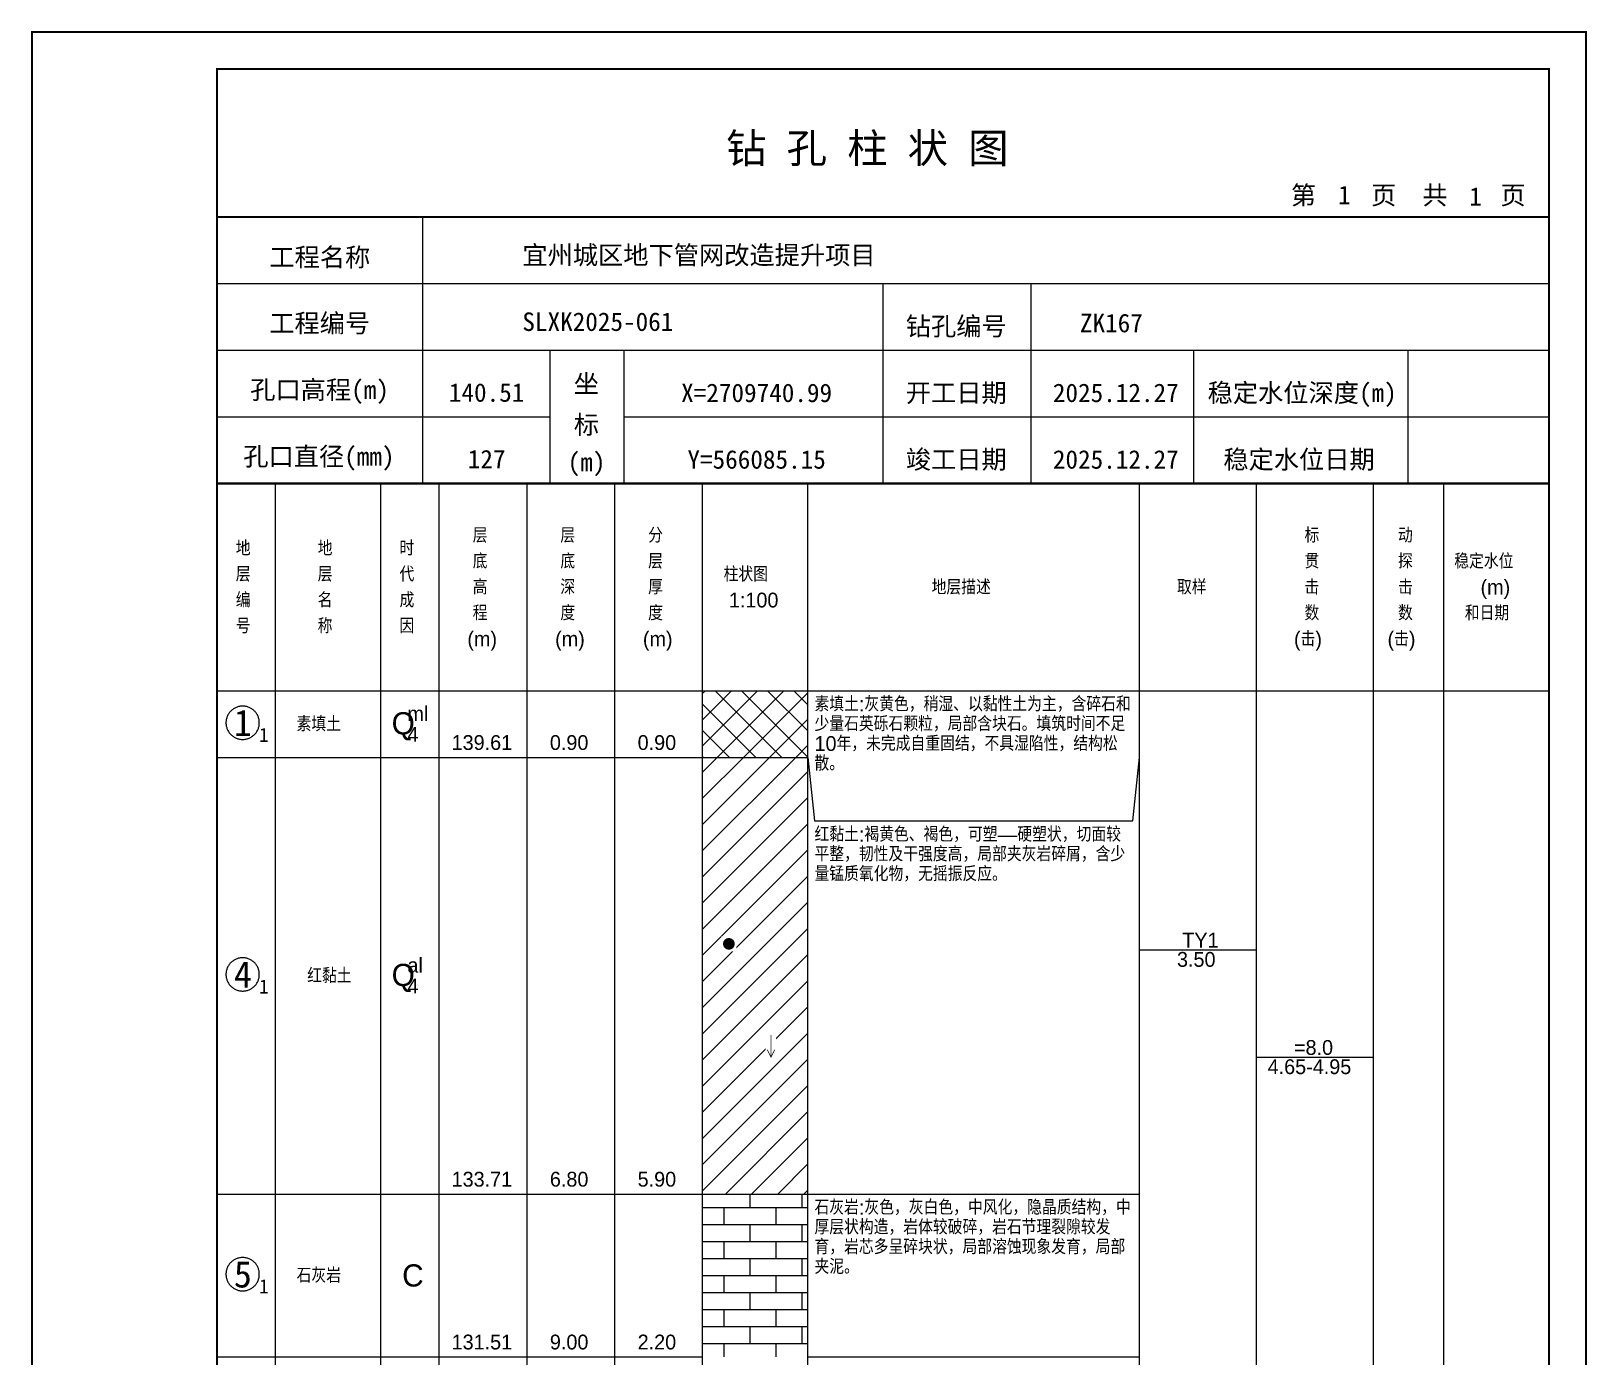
# Model space of a CAD drawing. Header units: millimetres. Extents: x 12489 to 89920, y 4630 to 4927.
# Drawn here: x 68149.3 to 68359.6, y 4747.7 to 4926.8 of the extents above; entities that cross this region are included whole.
import ezdxf
from ezdxf.enums import TextEntityAlignment as Align

# ---------------------------------------------------------------- set-up
doc = ezdxf.new("R2010")
doc.units = ezdxf.units.MM
doc.layers.add('GICAD_QUYANG', color=7, linetype='Continuous')
doc.layers.add('ZZT_TC', color=7, linetype='Continuous')
doc.styles.add('成果图图块', font='', dxfattribs={"height": 2.5})
doc.styles.add('成果图模板', font='')
doc.styles.add('成果图模板标题', font='simhei.ttf')
doc.styles.add('成果图表体', font='Comfont.shx', dxfattribs={"height": 2, "bigfont": 'Hztxt12a.shx'})
doc.styles.get('成果图图块').set_extended_font_data('FangSong_GB2312')
doc.styles.get('成果图模板').set_extended_font_data('FangSong_GB2312')

# ---------------------------------------------------------------- blocks, each defined once
blk = doc.blocks.new('DCBH-1-1-1529', base_point=(0.3, -0.11))
at = {"layer": 'ZZT_TC', "color": 7}
blk.add_polyline3d([(-0.19, 2.31, 0), (-0.3, 2.31, 0), (-0.41, 2.3, 0), (-0.52, 2.29, 0), (-0.63, 2.27, 0), (-0.73, 2.24, 0), (-0.84, 2.21, 0), (-0.95, 2.18, 0), (-1.05, 2.14, 0), (-1.15, 2.09, 0), (-1.25, 2.04, 0), (-1.35, 1.99, 0), (-1.44, 1.93, 0), (-1.53, 1.87, 0), (-1.62, 1.8, 0), (-1.7, 1.73, 0), (-1.78, 1.65, 0), (-1.86, 1.57, 0), (-1.93, 1.49, 0), (-2, 1.4, 0), (-2.06, 1.31, 0), (-2.12, 1.22, 0), (-2.17, 1.12, 0), (-2.22, 1.02, 0), (-2.27, 0.92, 0), (-2.31, 0.82, 0), (-2.34, 0.71, 0), (-2.37, 0.61, 0), (-2.4, 0.5, 0), (-2.41, 0.39, 0), (-2.43, 0.28, 0), (-2.44, 0.17, 0), (-2.44, 0.06, 0), (-2.44, -0.05, 0), (-2.43, -0.16, 0), (-2.41, -0.27, 0), (-2.4, -0.38, 0), (-2.37, -0.49, 0), (-2.34, -0.6, 0), (-2.31, -0.7, 0), (-2.27, -0.8, 0), (-2.22, -0.9, 0), (-2.17, -1, 0), (-2.12, -1.1, 0), (-2.06, -1.19, 0), (-2, -1.28, 0), (-1.93, -1.37, 0), (-1.86, -1.45, 0), (-1.78, -1.53, 0), (-1.7, -1.61, 0), (-1.62, -1.68, 0), (-1.53, -1.75, 0), (-1.44, -1.81, 0), (-1.35, -1.87, 0), (-1.25, -1.93, 0), (-1.15, -1.98, 0), (-1.05, -2.02, 0), (-0.95, -2.06, 0), (-0.84, -2.1, 0), (-0.73, -2.13, 0), (-0.63, -2.15, 0), (-0.52, -2.17, 0), (-0.41, -2.18, 0), (-0.3, -2.19, 0), (-0.19, -2.19, 0), (-0.08, -2.19, 0), (0.03, -2.18, 0), (0.14, -2.17, 0), (0.25, -2.15, 0), (0.36, -2.13, 0), (0.47, -2.1, 0), (0.57, -2.06, 0), (0.67, -2.02, 0), (0.77, -1.98, 0), (0.87, -1.93, 0), (0.97, -1.87, 0), (1.06, -1.81, 0), (1.15, -1.75, 0), (1.24, -1.68, 0), (1.32, -1.61, 0), (1.4, -1.53, 0), (1.48, -1.45, 0), (1.55, -1.37, 0), (1.62, -1.28, 0), (1.68, -1.19, 0), (1.74, -1.1, 0), (1.8, -1, 0), (1.85, -0.9, 0), (1.89, -0.8, 0), (1.93, -0.7, 0), (1.97, -0.6, 0), (2, -0.49, 0), (2.02, -0.38, 0), (2.04, -0.27, 0), (2.05, -0.16, 0), (2.06, -0.05, 0), (2.06, 0.06, 0), (2.06, 0.17, 0), (2.05, 0.28, 0), (2.04, 0.39, 0), (2.02, 0.5, 0), (2, 0.61, 0), (1.97, 0.71, 0), (1.93, 0.82, 0), (1.89, 0.92, 0), (1.85, 1.02, 0), (1.8, 1.12, 0), (1.74, 1.22, 0), (1.68, 1.31, 0), (1.62, 1.4, 0), (1.55, 1.49, 0), (1.48, 1.57, 0), (1.4, 1.65, 0), (1.32, 1.73, 0), (1.24, 1.8, 0), (1.15, 1.87, 0), (1.06, 1.93, 0), (0.97, 1.99, 0), (0.87, 2.04, 0), (0.77, 2.09, 0), (0.67, 2.14, 0), (0.57, 2.18, 0), (0.47, 2.21, 0), (0.36, 2.24, 0), (0.25, 2.27, 0), (0.14, 2.29, 0), (0.03, 2.3, 0), (-0.08, 2.31, 0), (-0.19, 2.31, 0)], dxfattribs=at)
at = {"style": '成果图图块'}
blk.add_text('1', height=3.57, dxfattribs=at).set_placement((-0.16, -1.74), align=Align.CENTER)
blk.add_text('1', height=1.91, dxfattribs=at).set_placement((2.03, -2.53))
blk = doc.blocks.new('DCBH-1-1-1530', base_point=(0.3, -0.11))
at = {"layer": 'ZZT_TC', "color": 7}
blk.add_polyline3d([(-0.19, 2.31, 0), (-0.3, 2.31, 0), (-0.41, 2.3, 0), (-0.52, 2.29, 0), (-0.63, 2.27, 0), (-0.73, 2.24, 0), (-0.84, 2.21, 0), (-0.95, 2.18, 0), (-1.05, 2.14, 0), (-1.15, 2.09, 0), (-1.25, 2.04, 0), (-1.35, 1.99, 0), (-1.44, 1.93, 0), (-1.53, 1.87, 0), (-1.62, 1.8, 0), (-1.7, 1.73, 0), (-1.78, 1.65, 0), (-1.86, 1.57, 0), (-1.93, 1.49, 0), (-2, 1.4, 0), (-2.06, 1.31, 0), (-2.12, 1.22, 0), (-2.17, 1.12, 0), (-2.22, 1.02, 0), (-2.27, 0.92, 0), (-2.31, 0.82, 0), (-2.34, 0.71, 0), (-2.37, 0.61, 0), (-2.4, 0.5, 0), (-2.41, 0.39, 0), (-2.43, 0.28, 0), (-2.44, 0.17, 0), (-2.44, 0.06, 0), (-2.44, -0.05, 0), (-2.43, -0.16, 0), (-2.41, -0.27, 0), (-2.4, -0.38, 0), (-2.37, -0.49, 0), (-2.34, -0.6, 0), (-2.31, -0.7, 0), (-2.27, -0.8, 0), (-2.22, -0.9, 0), (-2.17, -1, 0), (-2.12, -1.1, 0), (-2.06, -1.19, 0), (-2, -1.28, 0), (-1.93, -1.37, 0), (-1.86, -1.45, 0), (-1.78, -1.53, 0), (-1.7, -1.61, 0), (-1.62, -1.68, 0), (-1.53, -1.75, 0), (-1.44, -1.81, 0), (-1.35, -1.87, 0), (-1.25, -1.93, 0), (-1.15, -1.98, 0), (-1.05, -2.02, 0), (-0.95, -2.06, 0), (-0.84, -2.1, 0), (-0.73, -2.13, 0), (-0.63, -2.15, 0), (-0.52, -2.17, 0), (-0.41, -2.18, 0), (-0.3, -2.19, 0), (-0.19, -2.19, 0), (-0.08, -2.19, 0), (0.03, -2.18, 0), (0.14, -2.17, 0), (0.25, -2.15, 0), (0.36, -2.13, 0), (0.47, -2.1, 0), (0.57, -2.06, 0), (0.67, -2.02, 0), (0.77, -1.98, 0), (0.87, -1.93, 0), (0.97, -1.87, 0), (1.06, -1.81, 0), (1.15, -1.75, 0), (1.24, -1.68, 0), (1.32, -1.61, 0), (1.4, -1.53, 0), (1.48, -1.45, 0), (1.55, -1.37, 0), (1.62, -1.28, 0), (1.68, -1.19, 0), (1.74, -1.1, 0), (1.8, -1, 0), (1.85, -0.9, 0), (1.89, -0.8, 0), (1.93, -0.7, 0), (1.97, -0.6, 0), (2, -0.49, 0), (2.02, -0.38, 0), (2.04, -0.27, 0), (2.05, -0.16, 0), (2.06, -0.05, 0), (2.06, 0.06, 0), (2.06, 0.17, 0), (2.05, 0.28, 0), (2.04, 0.39, 0), (2.02, 0.5, 0), (2, 0.61, 0), (1.97, 0.71, 0), (1.93, 0.82, 0), (1.89, 0.92, 0), (1.85, 1.02, 0), (1.8, 1.12, 0), (1.74, 1.22, 0), (1.68, 1.31, 0), (1.62, 1.4, 0), (1.55, 1.49, 0), (1.48, 1.57, 0), (1.4, 1.65, 0), (1.32, 1.73, 0), (1.24, 1.8, 0), (1.15, 1.87, 0), (1.06, 1.93, 0), (0.97, 1.99, 0), (0.87, 2.04, 0), (0.77, 2.09, 0), (0.67, 2.14, 0), (0.57, 2.18, 0), (0.47, 2.21, 0), (0.36, 2.24, 0), (0.25, 2.27, 0), (0.14, 2.29, 0), (0.03, 2.3, 0), (-0.08, 2.31, 0), (-0.19, 2.31, 0)], dxfattribs=at)
at = {"style": '成果图图块'}
blk.add_text('4', height=3.57, dxfattribs=at).set_placement((-0.16, -1.74), align=Align.CENTER)
blk.add_text('1', height=1.91, dxfattribs=at).set_placement((2.03, -2.53))
blk = doc.blocks.new('DCBH-1-1-1531', base_point=(0.3, -0.11))
at = {"layer": 'ZZT_TC', "color": 7}
blk.add_polyline3d([(-0.19, 2.31, 0), (-0.3, 2.31, 0), (-0.41, 2.3, 0), (-0.52, 2.29, 0), (-0.63, 2.27, 0), (-0.73, 2.24, 0), (-0.84, 2.21, 0), (-0.95, 2.18, 0), (-1.05, 2.14, 0), (-1.15, 2.09, 0), (-1.25, 2.04, 0), (-1.35, 1.99, 0), (-1.44, 1.93, 0), (-1.53, 1.87, 0), (-1.62, 1.8, 0), (-1.7, 1.73, 0), (-1.78, 1.65, 0), (-1.86, 1.57, 0), (-1.93, 1.49, 0), (-2, 1.4, 0), (-2.06, 1.31, 0), (-2.12, 1.22, 0), (-2.17, 1.12, 0), (-2.22, 1.02, 0), (-2.27, 0.92, 0), (-2.31, 0.82, 0), (-2.34, 0.71, 0), (-2.37, 0.61, 0), (-2.4, 0.5, 0), (-2.41, 0.39, 0), (-2.43, 0.28, 0), (-2.44, 0.17, 0), (-2.44, 0.06, 0), (-2.44, -0.05, 0), (-2.43, -0.16, 0), (-2.41, -0.27, 0), (-2.4, -0.38, 0), (-2.37, -0.49, 0), (-2.34, -0.6, 0), (-2.31, -0.7, 0), (-2.27, -0.8, 0), (-2.22, -0.9, 0), (-2.17, -1, 0), (-2.12, -1.1, 0), (-2.06, -1.19, 0), (-2, -1.28, 0), (-1.93, -1.37, 0), (-1.86, -1.45, 0), (-1.78, -1.53, 0), (-1.7, -1.61, 0), (-1.62, -1.68, 0), (-1.53, -1.75, 0), (-1.44, -1.81, 0), (-1.35, -1.87, 0), (-1.25, -1.93, 0), (-1.15, -1.98, 0), (-1.05, -2.02, 0), (-0.95, -2.06, 0), (-0.84, -2.1, 0), (-0.73, -2.13, 0), (-0.63, -2.15, 0), (-0.52, -2.17, 0), (-0.41, -2.18, 0), (-0.3, -2.19, 0), (-0.19, -2.19, 0), (-0.08, -2.19, 0), (0.03, -2.18, 0), (0.14, -2.17, 0), (0.25, -2.15, 0), (0.36, -2.13, 0), (0.47, -2.1, 0), (0.57, -2.06, 0), (0.67, -2.02, 0), (0.77, -1.98, 0), (0.87, -1.93, 0), (0.97, -1.87, 0), (1.06, -1.81, 0), (1.15, -1.75, 0), (1.24, -1.68, 0), (1.32, -1.61, 0), (1.4, -1.53, 0), (1.48, -1.45, 0), (1.55, -1.37, 0), (1.62, -1.28, 0), (1.68, -1.19, 0), (1.74, -1.1, 0), (1.8, -1, 0), (1.85, -0.9, 0), (1.89, -0.8, 0), (1.93, -0.7, 0), (1.97, -0.6, 0), (2, -0.49, 0), (2.02, -0.38, 0), (2.04, -0.27, 0), (2.05, -0.16, 0), (2.06, -0.05, 0), (2.06, 0.06, 0), (2.06, 0.17, 0), (2.05, 0.28, 0), (2.04, 0.39, 0), (2.02, 0.5, 0), (2, 0.61, 0), (1.97, 0.71, 0), (1.93, 0.82, 0), (1.89, 0.92, 0), (1.85, 1.02, 0), (1.8, 1.12, 0), (1.74, 1.22, 0), (1.68, 1.31, 0), (1.62, 1.4, 0), (1.55, 1.49, 0), (1.48, 1.57, 0), (1.4, 1.65, 0), (1.32, 1.73, 0), (1.24, 1.8, 0), (1.15, 1.87, 0), (1.06, 1.93, 0), (0.97, 1.99, 0), (0.87, 2.04, 0), (0.77, 2.09, 0), (0.67, 2.14, 0), (0.57, 2.18, 0), (0.47, 2.21, 0), (0.36, 2.24, 0), (0.25, 2.27, 0), (0.14, 2.29, 0), (0.03, 2.3, 0), (-0.08, 2.31, 0), (-0.19, 2.31, 0)], dxfattribs=at)
at = {"style": '成果图图块'}
blk.add_text('5', height=3.57, dxfattribs=at).set_placement((-0.16, -1.74), align=Align.CENTER)
blk.add_text('1', height=1.91, dxfattribs=at).set_placement((2.03, -2.53))
blk = doc.blocks.new('gkqy1.dwg', base_point=(0.8, 0))
blk.add_wipeout([(-0.2, -0.2), (1.8, -0.2), (1.8, 1.8), (-0.2, 1.8)])
at = {"layer": 'GICAD_QUYANG'}
h = blk.add_hatch(color=7, dxfattribs=at)
edge = h.paths.add_edge_path()
edge.add_arc((0.8, 0.8), 0.8, 0, 360)
blk = doc.blocks.new('zztSLbg.dwg', base_point=(0.5, 0))
blk.add_wipeout([(-0.2, -0.2), (1.2, -0.2), (1.2, 3.2), (-0.2, 3.2)])
at = {"color": 7, "const_width": 0.1}
for points in [[(0.5, 3), (0.5, 0)], [(0, 1), (0.5, 0), (1, 1)]]:
    blk.add_lwpolyline(points, dxfattribs=at)
blk = doc.blocks.new('钻孔柱状图路桥昇龙制图梁世成校核莫家里.dwg254', base_point=(25, 236))
for p, q in [((52.82, 236), (52.82, 272)), ((25, 263), (205, 263)), ((115, 236), (115, 263)), ((135, 236), (135, 263)), ((25, 254), (205, 254)), ((70, 236), (70, 254)), ((80, 236), (80, 254)), ((157, 236), (157, 254)), ((185.95, 236), (185.95, 254)), ((25, 245), (70, 245)), ((80, 245), (205, 245))]:
    blk.add_line(p, q)
for points, const_width in [([(0, 0), (210, 0), (210, 297), (0, 297)], 0.25), ([(25, 5), (205, 5), (205, 292), (25, 292)], 0.3)]:
    blk.add_lwpolyline(points, close=True, dxfattribs=dict(const_width=const_width))
at = {"const_width": 0.3}
for points in [[(25, 272), (205, 272)], [(25, 236), (205, 236)]]:
    blk.add_lwpolyline(points, dxfattribs=at)
for s, height, style, p in [('钻 孔 柱 状 图', 4, '成果图模板标题', (93.8, 279.31)), ('第', 2.5, '成果图模板', (170.12, 273.7)), ('页', 2.5, '成果图模板', (180.96, 273.7)), ('共', 2.5, '成果图模板', (187.88, 273.7)), ('页', 2.5, '成果图模板', (198.44, 273.7)), ('工程名称', 2.5, '成果图模板', (32.07, 265.32)), ('宜州城区地下管网改造提升项目', 2.5, '成果图模板', (66.26, 265.61)), ('工程编号', 2.5, '成果图模板', (32.05, 256.41)), ('SLXK2025-061', 2.5, '成果图模板', (66.26, 256.61)), ('钻孔编号', 2.5, '成果图模板', (118.08, 256)), ('ZK167', 2.5, '成果图模板', (141.61, 256.43)), ('孔口高程(m)', 2.5, '成果图模板', (29.48, 247.41)), ('坐', 2.5, '成果图模板', (73.21, 248.24)), ('开工日期', 2.5, '成果图模板', (118.08, 247)), ('稳定水位深度(m)', 2.5, '成果图模板', (158.86, 247)), ('标', 2.5, '成果图模板', (73.21, 242.7)), ('孔口直径(mm)', 2.5, '成果图模板', (28.54, 238.41)), ('(m) ', 2.5, '成果图模板', (72.38, 237.65)), ('竣工日期', 2.5, '成果图模板', (118.08, 238)), ('稳定水位日期', 2.5, '成果图模板', (160.99, 238))]:
    blk.add_text(s, height=height, dxfattribs=dict(style=style)).set_placement(p)
at = {"style": '成果图模板'}
for s, p in [('1', (177.35, 273.74)), ('1', (195.08, 273.53)), ('140.51', (61.43, 247.04)), ('X=2709740.99', (97.92, 247)), ('2025.12.27', (146.46, 247)), ('127', (61.43, 238.04)), ('Y=566085.15', (97.92, 238)), ('2025.12.27', (146.46, 238))]:
    blk.add_text(s, height=2.5, dxfattribs=at).set_placement(p, align=Align.CENTER)

msp = doc.modelspace()

# ---------------------------------------------------------------- hatches: boundary and pattern name
at = {"linetype": 'Continuous'}
h = msp.add_hatch(dxfattribs=at)
h.set_pattern_fill('GKSTT', scale=0.5, style=0, pattern_type=2)
h.set_pattern_definition([(45, (0, 0), (-1.76776695, 1.76776695), []), (135, (0, 0), (-1.76776695, -1.76776695), [])])
h.paths.add_polyline_path([(68240.06, 4828.71), (68254.29, 4828.71), (68254.29, 4837.71), (68240.06, 4837.71)])
h = msp.add_hatch(dxfattribs=at)
h.set_pattern_fill('GKNXT', scale=0.5, style=0, pattern_type=2)
h.set_pattern_definition([(45, (0, 0), (-1.76776695, 1.76776695), [])])
h.paths.add_polyline_path([(68240.06, 4769.71), (68254.29, 4769.71), (68254.29, 4828.71), (68240.06, 4828.71)])
h = msp.add_hatch(dxfattribs=at)
h.set_pattern_fill('GKSHY', scale=0.5, style=0, pattern_type=2)
h.set_pattern_definition([(0, (0, 0), (0, 2.3), []), (90, (0, 0), (-3.5, 2.3), [2.3, -2.3])])
h.paths.add_polyline_path([(68240.06, 4747.71), (68254.29, 4747.71), (68254.29, 4769.71), (68240.06, 4769.71)])

# ---------------------------------------------------------------- linework, layer by layer
at = {"color": 0}
for p, q in [((68174.45, 4837.71), (68182.35, 4837.71)), ((68174.45, 4828.71), (68174.45, 4837.71)), ((68182.35, 4828.71), (68182.35, 4837.71)), ((68174.45, 4828.71), (68182.35, 4828.71)), ((68174.45, 4828.71), (68182.35, 4828.71)), ((68174.45, 4769.71), (68174.45, 4828.71)), ((68182.35, 4769.71), (68182.35, 4828.71)), ((68174.45, 4769.71), (68182.35, 4769.71)), ((68174.45, 4769.71), (68182.35, 4769.71)), ((68174.45, 4747.71), (68174.45, 4769.71)), ((68182.35, 4747.71), (68182.35, 4769.71)), ((68174.45, 4747.71), (68182.35, 4747.71))]:
    msp.add_line(p, q, dxfattribs=at)
for points in [[(68174.45, 4865.71), (68182.35, 4865.71)], [(68174.45, 4837.71), (68174.45, 4865.71)], [(68182.35, 4837.71), (68182.35, 4865.71)], [(68182.35, 4865.71), (68196.58, 4865.71)], [(68182.35, 4837.71), (68182.35, 4865.71)], [(68196.58, 4837.71), (68196.58, 4865.71)], [(68196.58, 4865.71), (68204.49, 4865.71)], [(68196.58, 4837.71), (68196.58, 4865.71)], [(68204.49, 4837.71), (68204.49, 4865.71)], [(68204.49, 4865.71), (68216.35, 4865.71)], [(68204.49, 4837.71), (68204.49, 4865.71)], [(68216.35, 4837.71), (68216.35, 4865.71)], [(68216.35, 4865.71), (68228.2, 4865.71)], [(68216.35, 4837.71), (68216.35, 4865.71)], [(68228.2, 4837.71), (68228.2, 4865.71)], [(68228.2, 4865.71), (68240.06, 4865.71)], [(68228.2, 4837.71), (68228.2, 4865.71)], [(68240.06, 4837.71), (68240.06, 4865.71)], [(68240.06, 4865.71), (68254.29, 4865.71)], [(68240.06, 4837.71), (68240.06, 4865.71)], [(68254.29, 4837.71), (68254.29, 4865.71)], [(68254.29, 4865.71), (68299.11, 4865.71)], [(68254.29, 4837.71), (68254.29, 4865.71)], [(68299.11, 4837.71), (68299.11, 4865.71)], [(68299.11, 4865.71), (68314.92, 4865.71)], [(68299.11, 4837.71), (68299.11, 4865.71)], [(68314.92, 4837.71), (68314.92, 4865.71)], [(68314.92, 4865.71), (68330.73, 4865.71)], [(68314.92, 4837.71), (68314.92, 4865.71)], [(68330.73, 4837.71), (68330.73, 4865.71)], [(68330.73, 4865.71), (68340.22, 4865.71)], [(68330.73, 4837.71), (68330.73, 4865.71)], [(68340.22, 4837.71), (68340.22, 4865.71)], [(68340.22, 4865.71), (68354.45, 4865.71)], [(68340.22, 4837.71), (68340.22, 4865.71)], [(68354.45, 4837.71), (68354.45, 4865.71)], [(68174.45, 4837.71), (68182.35, 4837.71)], [(68174.45, 4643.71), (68174.45, 4837.71)], [(68174.45, 4837.71), (68182.35, 4837.71)], [(68182.35, 4643.71), (68182.35, 4837.71)], [(68182.35, 4837.71), (68196.58, 4837.71)], [(68182.35, 4643.71), (68182.35, 4837.71)], [(68182.35, 4837.71), (68196.58, 4837.71)], [(68182.35, 4837.71), (68196.58, 4837.71)], [(68182.35, 4828.71), (68182.35, 4837.71)], [(68196.58, 4643.71), (68196.58, 4837.71)], [(68196.58, 4828.71), (68196.58, 4837.71)], [(68196.58, 4837.71), (68204.49, 4837.71)], [(68196.58, 4643.71), (68196.58, 4837.71)], [(68196.58, 4837.71), (68204.49, 4837.71)], [(68196.58, 4837.71), (68204.49, 4837.71)], [(68196.58, 4828.71), (68196.58, 4837.71)], [(68204.49, 4643.71), (68204.49, 4837.71)], [(68204.49, 4828.71), (68204.49, 4837.71)], [(68204.49, 4837.71), (68216.35, 4837.71)], [(68204.49, 4643.71), (68204.49, 4837.71)], [(68204.49, 4837.71), (68216.35, 4837.71)], [(68204.49, 4837.71), (68216.35, 4837.71)], [(68204.49, 4828.71), (68204.49, 4837.71)], [(68216.35, 4643.71), (68216.35, 4837.71)], [(68216.35, 4828.71), (68216.35, 4837.71)], [(68216.35, 4837.71), (68228.2, 4837.71)], [(68216.35, 4643.71), (68216.35, 4837.71)], [(68216.35, 4837.71), (68228.2, 4837.71)], [(68216.35, 4837.71), (68228.2, 4837.71)], [(68216.35, 4828.71), (68216.35, 4837.71)], [(68228.2, 4643.71), (68228.2, 4837.71)], [(68228.2, 4828.71), (68228.2, 4837.71)], [(68228.2, 4837.71), (68240.06, 4837.71)], [(68228.2, 4643.71), (68228.2, 4837.71)], [(68228.2, 4837.71), (68240.06, 4837.71)], [(68228.2, 4837.71), (68240.06, 4837.71)], [(68228.2, 4828.71), (68228.2, 4837.71)], [(68240.06, 4643.71), (68240.06, 4837.71)], [(68240.06, 4828.71), (68240.06, 4837.71)], [(68240.06, 4837.71), (68254.29, 4837.71)], [(68240.06, 4643.71), (68240.06, 4837.71)], [(68240.06, 4837.71), (68254.29, 4837.71)], [(68254.29, 4643.71), (68254.29, 4837.71)], [(68254.29, 4837.71), (68299.11, 4837.71)], [(68254.29, 4643.71), (68254.29, 4837.71)], [(68254.29, 4837.71), (68299.11, 4837.71)], [(68254.29, 4828.71), (68254.29, 4837.71)], [(68299.11, 4643.71), (68299.11, 4837.71)], [(68299.11, 4828.71), (68299.11, 4837.71)], [(68299.11, 4837.71), (68314.92, 4837.71)], [(68299.11, 4643.71), (68299.11, 4837.71)], [(68299.11, 4837.71), (68314.92, 4837.71)], [(68314.92, 4643.71), (68314.92, 4837.71)], [(68314.92, 4837.71), (68330.73, 4837.71)], [(68314.92, 4643.71), (68314.92, 4837.71)], [(68314.92, 4837.71), (68330.73, 4837.71)], [(68330.73, 4643.71), (68330.73, 4837.71)], [(68330.73, 4837.71), (68340.22, 4837.71)], [(68330.73, 4643.71), (68330.73, 4837.71)], [(68330.73, 4837.71), (68340.22, 4837.71)], [(68340.22, 4643.71), (68340.22, 4837.71)], [(68340.22, 4837.71), (68354.45, 4837.71)], [(68340.22, 4643.71), (68340.22, 4837.71)], [(68340.22, 4837.71), (68354.45, 4837.71)], [(68354.45, 4643.71), (68354.45, 4837.71)], [(68182.35, 4828.71), (68196.58, 4828.71)], [(68182.35, 4828.71), (68196.58, 4828.71)], [(68182.35, 4769.71), (68182.35, 4828.71)], [(68196.58, 4769.71), (68196.58, 4828.71)], [(68196.58, 4828.71), (68204.49, 4828.71)], [(68196.58, 4828.71), (68204.49, 4828.71)], [(68196.58, 4769.71), (68196.58, 4828.71)], [(68204.49, 4769.71), (68204.49, 4828.71)], [(68204.49, 4828.71), (68216.35, 4828.71)], [(68204.49, 4828.71), (68216.35, 4828.71)], [(68204.49, 4769.71), (68204.49, 4828.71)], [(68216.35, 4769.71), (68216.35, 4828.71)], [(68216.35, 4828.71), (68228.2, 4828.71)], [(68216.35, 4828.71), (68228.2, 4828.71)], [(68216.35, 4769.71), (68216.35, 4828.71)], [(68228.2, 4769.71), (68228.2, 4828.71)], [(68228.2, 4828.71), (68240.06, 4828.71)], [(68228.2, 4828.71), (68240.06, 4828.71)], [(68228.2, 4769.71), (68228.2, 4828.71)], [(68240.06, 4769.71), (68240.06, 4828.71)], [(68254.29, 4828.71), (68255.19, 4820.11)], [(68254.29, 4769.71), (68254.29, 4828.71)], [(68298.22, 4820.11), (68299.11, 4828.71)], [(68299.11, 4769.71), (68299.11, 4828.71)], [(68255.19, 4820.11), (68298.22, 4820.11)], [(68299.11, 4802.71), (68314.92, 4802.71)], [(68314.92, 4788.21), (68330.73, 4788.21)], [(68182.35, 4769.71), (68196.58, 4769.71)], [(68182.35, 4769.71), (68196.58, 4769.71)], [(68182.35, 4747.71), (68182.35, 4769.71)], [(68196.58, 4747.71), (68196.58, 4769.71)], [(68196.58, 4769.71), (68204.49, 4769.71)], [(68196.58, 4769.71), (68204.49, 4769.71)], [(68196.58, 4747.71), (68196.58, 4769.71)], [(68204.49, 4747.71), (68204.49, 4769.71)], [(68204.49, 4769.71), (68216.35, 4769.71)], [(68204.49, 4769.71), (68216.35, 4769.71)], [(68204.49, 4747.71), (68204.49, 4769.71)], [(68216.35, 4747.71), (68216.35, 4769.71)], [(68216.35, 4769.71), (68228.2, 4769.71)], [(68216.35, 4769.71), (68228.2, 4769.71)], [(68216.35, 4747.71), (68216.35, 4769.71)], [(68228.2, 4747.71), (68228.2, 4769.71)], [(68228.2, 4769.71), (68240.06, 4769.71)], [(68228.2, 4769.71), (68240.06, 4769.71)], [(68228.2, 4747.71), (68228.2, 4769.71)], [(68240.06, 4747.71), (68240.06, 4769.71)], [(68254.29, 4769.71), (68299.11, 4769.71)], [(68254.29, 4769.71), (68299.11, 4769.71)], [(68254.29, 4747.71), (68254.29, 4769.71)], [(68299.11, 4747.71), (68299.11, 4769.71)], [(68182.35, 4747.71), (68196.58, 4747.71)], [(68196.58, 4747.71), (68204.49, 4747.71)], [(68204.49, 4747.71), (68216.35, 4747.71)], [(68216.35, 4747.71), (68228.2, 4747.71)], [(68228.2, 4747.71), (68240.06, 4747.71)], [(68254.29, 4747.71), (68299.11, 4747.71)]]:
    msp.add_lwpolyline(points, dxfattribs=at)
at = {"color": 7, "flags": 128}
for points in [[(68240.06, 4828.71), (68254.29, 4828.71)], [(68240.06, 4769.71), (68254.29, 4769.71)]]:
    msp.add_lwpolyline(points, dxfattribs=at)

# ---------------------------------------------------------------- block references
for name, p in [('DCBH-1-1-1529', (68178.4, 4833.21)), ('DCBH-1-1-1530', (68178.4, 4799.21)), ('DCBH-1-1-1531', (68178.4, 4758.71))]:
    msp.add_blockref(name, p)

# ---------------------------------------------------------------- texts
at = {"color": 0, "style": '成果图表体'}
for s, height, p in [('层', 2, (68209, 4857.71)), ('层', 2, (68220.85, 4857.71)), ('分', 2, (68232.71, 4857.71)), ('标', 2, (68321.41, 4857.71)), ('动', 2, (68334.05, 4857.71)), ('地', 2, (68176.98, 4855.96)), ('地', 2, (68188.05, 4855.96)), ('时', 2, (68199.11, 4855.96)), ('底', 2, (68209, 4854.21)), ('底', 2, (68220.85, 4854.21)), ('层', 2, (68232.71, 4854.21)), ('贯', 2, (68321.41, 4854.21)), ('探', 2, (68334.05, 4854.21)), ('稳定水位', 2, (68341.65, 4854.21)), ('层', 2, (68176.98, 4852.46)), ('层', 2, (68188.05, 4852.46)), ('代', 2, (68199.11, 4852.46)), ('高', 2, (68209, 4850.71)), ('深', 2, (68220.85, 4850.71)), ('厚', 2, (68232.71, 4850.71)), ('柱状图', 2, (68242.91, 4852.46)), ('地层描述', 2, (68271.02, 4850.71)), ('取样', 2, (68304.18, 4850.71)), ('击', 2, (68321.41, 4850.71)), ('击', 2, (68334.05, 4850.71)), ('(m)', 2, (68345.2, 4850.71)), ('编', 2, (68176.98, 4848.96)), ('名', 2, (68188.05, 4848.96)), ('成', 2, (68199.11, 4848.96)), ('1:100', 2, (68243.62, 4848.96)), ('程', 2, (68209, 4847.21)), ('度', 2, (68220.85, 4847.21)), ('度', 2, (68232.71, 4847.21)), ('数', 2, (68321.41, 4847.21)), ('数', 2, (68334.05, 4847.21)), ('和日期', 2, (68343.07, 4847.21)), ('号', 2, (68176.98, 4845.46)), ('称', 2, (68188.05, 4845.46)), ('因', 2, (68199.11, 4845.46)), ('(m)', 2, (68208.28, 4843.71)), ('(m)', 2, (68220.14, 4843.71)), ('(m)', 2, (68232, 4843.71)), ('(击)', 2, (68319.99, 4843.71)), ('(击)', 2, (68332.63, 4843.71)), ('素填土', 2, (68185.2, 4832.21)), ('Q', 3, (68198.05, 4831.81)), ('ml', 2, (68200.18, 4833.61)), ('4', 2, (68200.18, 4830.81)), ('139.61', 2, (68206.15, 4829.71)), ('0.90', 2, (68219.43, 4829.71)), ('0.90', 2, (68231.29, 4829.71)), ('TY1', 2, (68304.89, 4803.01)), ('3.50', 2, (68304.18, 4800.41)), ('红黏土', 2, (68186.63, 4798.21)), ('Q', 3, (68198.05, 4797.81)), ('al', 2, (68200.18, 4799.61)), ('4', 2, (68200.18, 4796.81)), ('=8.0', 2, (68319.99, 4788.51)), ('4.65-4.95', 2, (68316.43, 4785.91)), ('133.71', 2, (68206.15, 4770.71)), ('6.80', 2, (68219.43, 4770.71)), ('5.90', 2, (68231.29, 4770.71)), ('C', 3, (68199.47, 4757.21)), ('石灰岩', 2, (68185.2, 4757.71)), ('131.51', 2, (68206.15, 4748.71)), ('9.00', 2, (68219.43, 4748.71)), ('2.20', 2, (68231.29, 4748.71))]:
    msp.add_text(s, height=height, dxfattribs=at).set_placement(p)
at = {"color": 0, "char_height": 2, "width": 43.0292, "attachment_point": 1, "line_spacing_factor": 0.8, "style": '成果图表体'}
for s, insert in [('素填土:灰黄色，稍湿、以黏性土为主，含碎石和少量石英砾石颗粒，局部含块石。填筑时间不足10年，未完成自重固结，不具湿陷性，结构松散。', (68255.19, 4836.91)), ('红黏土:褐黄色、褐色，可塑—硬塑状，切面较平整，韧性及干强度高，局部夹灰岩碎屑，含少量锰质氧化物，无摇振反应。', (68255.19, 4819.31)), ('石灰岩:灰色，灰白色，中风化，隐晶质结构，中厚层状构造，岩体较破碎，岩石节理裂隙较发育，岩芯多呈碎块状，局部溶蚀现象发育，局部夹泥。', (68255.19, 4768.91))]:
    msp.add_mtext(s, dxfattribs=dict(at, insert=insert))

# ---------------------------------------------------------------- next in the draw order: block references
for name, p in [('gkqy1.dwg', (68243.62, 4802.71)), ('zztSLbg.dwg', (68249.31, 4788.21))]:
    msp.add_blockref(name, p)

# ---------------------------------------------------------------- next in the draw order: block references
msp.add_blockref('钻孔柱状图路桥昇龙制图梁世成校核莫家里.dwg254', (68174.45, 4865.71))

doc.saveas('drawing.dxf')
